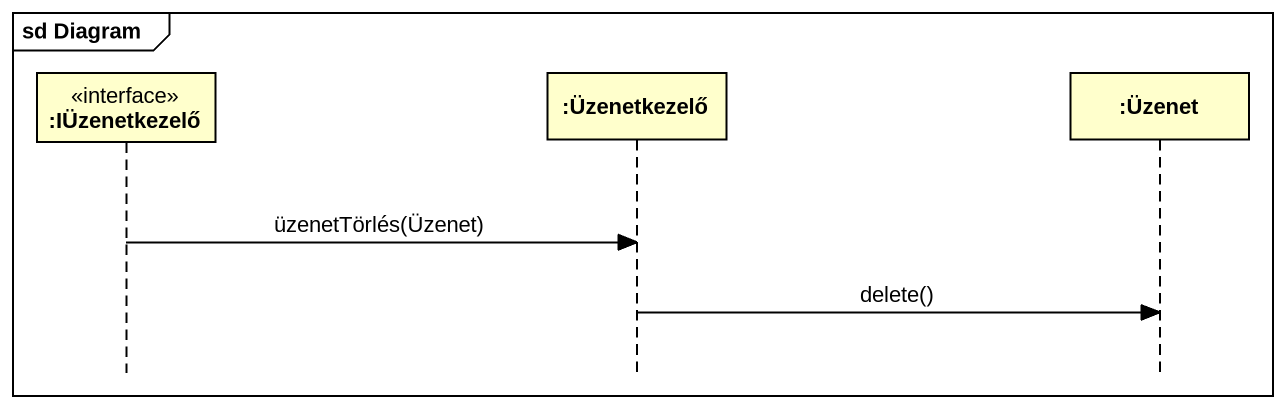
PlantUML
@startuml
mainframe sd Diagram
hide footbox
participant ":IÜzenetkezelő" as IÜzenetkezelő <<interface>>
participant ":Üzenetkezelő" as Üzenetkezelő
participant ":Üzenet" as Üzenet

IÜzenetkezelő -> Üzenetkezelő : üzenetTörlés(Üzenet)
Üzenetkezelő -> Üzenet : delete()
@enduml
